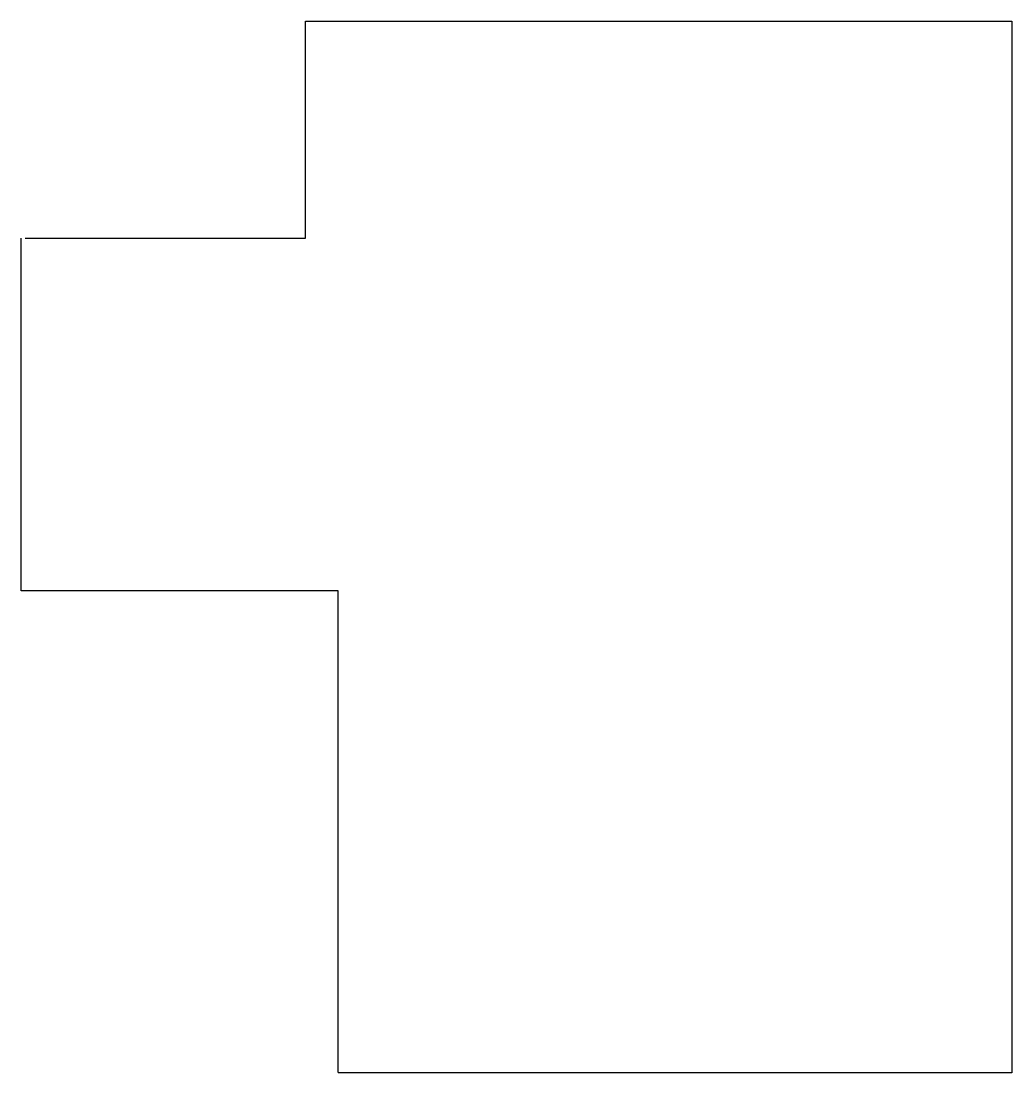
# Model space of a CAD drawing. Header units: inches. Extents: x 16381 to 53385, y 16568 to 26955.
# Drawn here: x 26381 to 26922, y 16568 to 17143 of the extents above.
import ezdxf

# ---------------------------------------------------------------- set-up
doc = ezdxf.new("R2010")
doc.units = ezdxf.units.IN
doc.header["$MEASUREMENT"] = 0
doc.layers.add('pagalb-coords', color=2, linetype='Continuous')

msp = doc.modelspace()

# ---------------------------------------------------------------- linework, layer by layer
at = {"layer": 'pagalb-coords'}
for p, q in [((26536.39, 17142.53), (26922.45, 17142.53)), ((26536.39, 17023.92), (26536.39, 17142.37)), ((26922.45, 17142.53), (26922.45, 16567.68)), ((26381.05, 16831.13), (26381.05, 17023.92)), ((26383.34, 17023.92), (26536.39, 17023.92)), ((26554.35, 16831.13), (26381.16, 16831.13)), ((26554.35, 16754.27), (26554.35, 16831.13)), ((26554.35, 16567.95), (26554.35, 16754.27)), ((26922.45, 16567.68), (26554.35, 16567.68))]:
    msp.add_line(p, q, dxfattribs=at)

doc.saveas('drawing.dxf')
